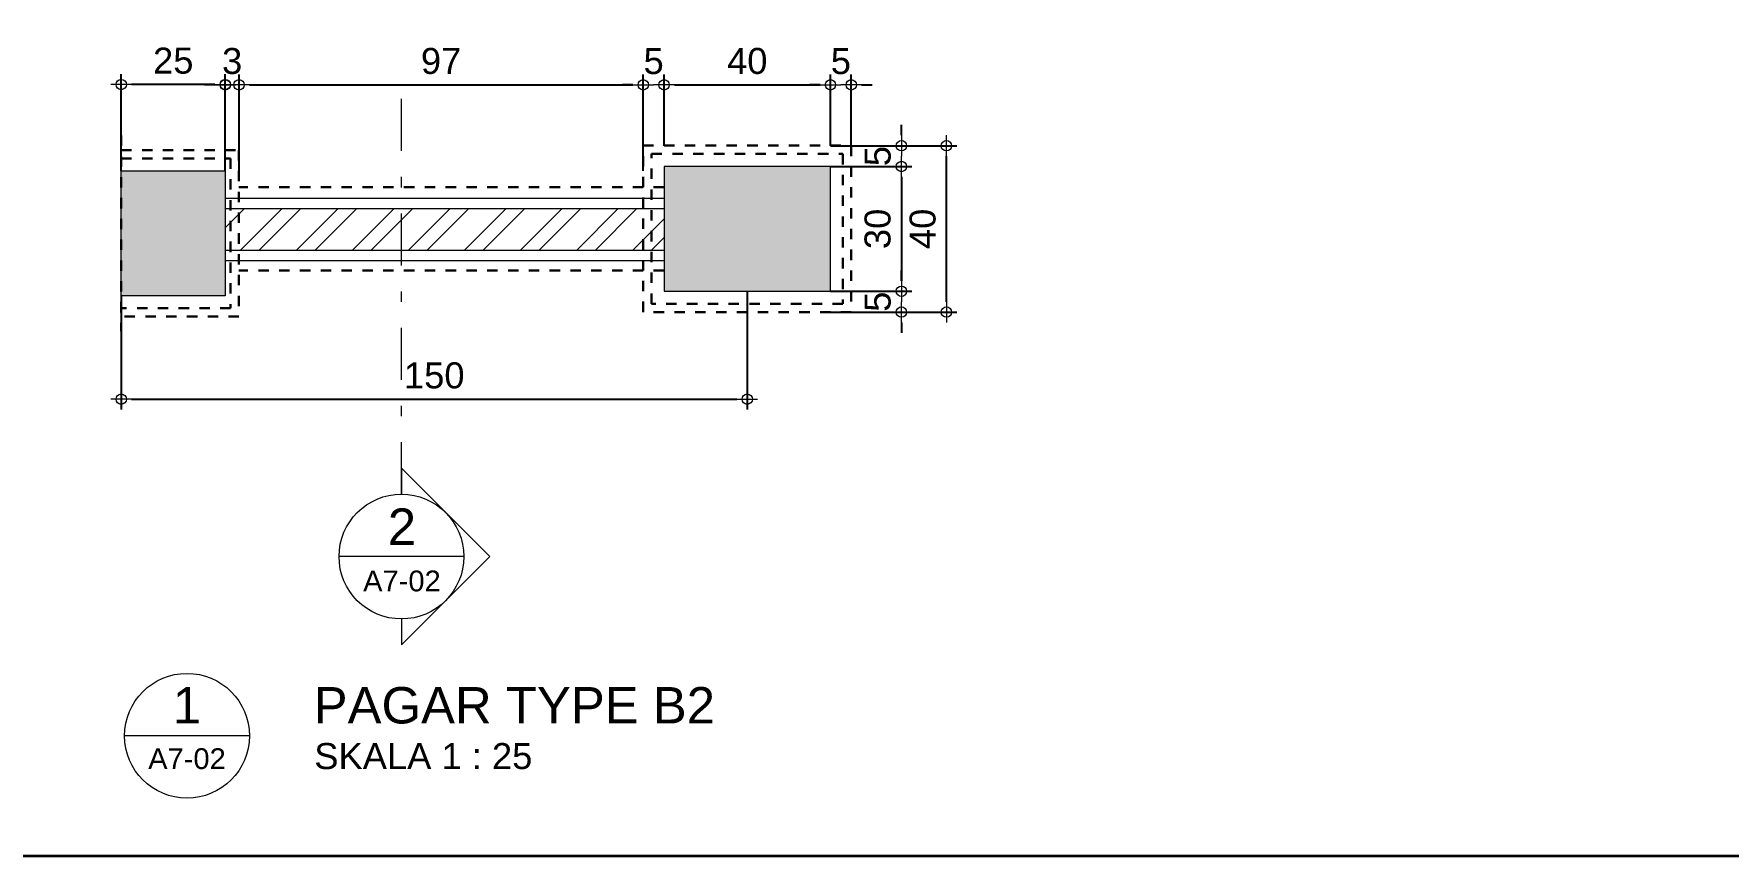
# Model space of a CAD drawing. Header units: millimetres. Extents: x -11 to 1625, y -267 to 180.
# Drawn here: x 878.64 to 894.93, y 64 to 71.91 of the extents above; entities that cross this region are included whole.
import ezdxf
from ezdxf.enums import TextEntityAlignment as Align

# ---------------------------------------------------------------- set-up
doc = ezdxf.new("R2010")
doc.units = ezdxf.units.MM
doc.linetypes.add('DASHDOT', pattern=[1, 0.5, -0.25, 0, -0.25])
doc.linetypes.add('DASHED2', pattern=[0.375, 0.25, -0.125])
for name, color, linetype, lineweight in [('ars', 11, 'Continuous', 5), ('CONCRETE', 8, 'Continuous', 5), ('dinding', 5, 'Continuous', 15), ('GRS KOP', 1, 'Continuous', 35), ('KOLOM', 1, 'Continuous', 30), ('kop', 7, 'Continuous', 20), ('not', 7, 'Continuous', 20), ('PAGAR', 4, 'Continuous', 18), ('u', 6, 'Continuous', 20)]:
    doc.layers.add(name, color=color, linetype=linetype, lineweight=lineweight)
doc.styles.add('BARU', font='complex.shx')
doc.styles.add('S', font='SIMPLEX', dxfattribs={"width": 1.1})
doc.styles.get("Standard").update_dxf_attribs({"font": 'ARIALUNI.TTF'})
doc.dimstyles.new('SK-25', dxfattribs={"dimtxt": 0.25, "dimasz": 0.1, "dimexe": 0.1, "dimexo": 0, "dimgap": 0.1, "dimtad": 1, "dimdec": 0, "dimlfac": 25, "dimzin": 12, "dimdsep": 46, "dimtxsty": 'Standard', "dimblk": 'BULAT', "dimcen": 0.1, "dimclrd": 256, "dimadec": 0, "dimazin": 3, "dimtfac": 1, "dimtdec": 0, "dimtofl": 0, "dimtmove": 0, "dimatfit": 3, "dimldrblk": 'BULAT', "dimfxl": 0, "dimtolj": 1, "dimtzin": 0, "dimarcsym": 0})

# ---------------------------------------------------------------- blocks, each defined once
blk = doc.blocks.new('kop')
at = {"layer": 'GRS KOP'}
blk.add_lwpolyline([(1, 54), (83, 54), (83, 1), (1, 1)], close=True, dxfattribs=at)
at = {"layer": 'kop', "style": 'BARU', "flags": 4}
for p, height in [((73.8, 5.4), 0.35), ((80.303, 5.382), 0.25), ((73.8, 4.9), 0.35), ((80.303, 4.882), 0.25), ((73.8, 4.4), 0.35), ((80.303, 4.382), 0.25)]:
    blk.add_attdef('-', p, '', height=height, dxfattribs=at)
at = {"layer": 'kop', "flags": 4}
for tag, p in [('AR-00', (78.057, 2.648)), ('00', (81.238, 2.647))]:
    blk.add_attdef(tag, text='', height=0.35, dxfattribs=at).set_placement(p, align=Align.MIDDLE)
blk = doc.blocks.new('Ndtpd')
blk.add_line((0.747, 0), (-0.747, 0))
blk.add_circle((0, 0), 0.747)
at = {"flags": 4}
for tag, height, p in [('NO', 0.5, (0, 0.148)), ('NOLBR', 0.3, (0, -0.398))]:
    blk.add_attdef(tag, text='', height=height, dxfattribs=at).set_placement(p, align=Align.CENTER)
for tag, p, height in [('NDTPD', (1.516, 0.148), 0.5), ('SKALA', (1.523, -0.398), 0.3)]:
    blk.add_attdef(tag, p, '', height=height, dxfattribs=at)
blk = doc.blocks.new('Npkn')
for p, q in [((0, 0.849), (0.849, 0)), ((0, 0.849), (0, 0.6)), ((0.6, 0), (-0.6, 0)), ((0, -0.849), (0.849, 0)), ((0, -0.6), (0, -0.849))]:
    blk.add_line(p, q)
blk.add_circle((0, 0), 0.6)
at = {"color": 5, "style": 'S', "width": 0.75, "flags": 4}
blk.add_attdef('NO', text='', height=0.3, dxfattribs=at).set_placement((0.005, 0.113), align=Align.CENTER)
at = {"style": 'S', "width": 0.75, "flags": 4}
blk.add_attdef('NOLBR', text='', height=0.2, dxfattribs=at).set_placement((0.005, -0.334), align=Align.CENTER)
blk = doc.blocks.new('BULAT')
for p, q in [((-1, 0), (1, 0)), ((0, -1), (0, 1))]:
    blk.add_line(p, q)
blk.add_circle((0, 0), 0.5)
blk = doc.blocks.new('*D3063')
at = {"layer": 'Defpoints', "color": 0}
for p in [(886.297, 70.631), (886.297, 69.431), (886.979, 69.431)]:
    blk.add_point(p, dxfattribs=at)
at = {"layer": 'u', "color": 0, "lineweight": -2}
for p, q in [((886.297, 70.631), (887.079, 70.631)), ((886.297, 69.431), (887.079, 69.431))]:
    blk.add_line(p, q, dxfattribs=at)
at = {"layer": 'u', "lineweight": -2}
blk.add_line((886.979, 70.531), (886.979, 69.531), dxfattribs=at)
at = {"layer": 'u', "lineweight": -2, "xscale": 0.1, "yscale": 0.1, "zscale": 0.1}
for p, rotation in [((886.979, 70.631), 90), ((886.979, 69.431), 270)]:
    blk.add_blockref('BULAT', p, dxfattribs=dict(at, rotation=rotation))
at = {"layer": 'u', "color": 0, "insert": (886.751, 70.031), "char_height": 0.25, "attachment_point": 5, "rotation": 90}
blk.add_mtext('\\A1;30', dxfattribs=at)
blk = doc.blocks.new('*D3064')
at = {"layer": 'Defpoints', "color": 0}
for p in [(886.297, 70.831), (886.979, 70.831), (886.297, 70.631)]:
    blk.add_point(p, dxfattribs=at)
at = {"layer": 'u', "lineweight": -2}
for p, q in [((886.979, 70.931), (886.979, 71.031)), ((886.979, 70.531), (886.979, 70.431))]:
    blk.add_line(p, q, dxfattribs=at)
at = {"layer": 'u', "color": 0, "lineweight": -2}
for p, q in [((886.297, 70.831), (887.079, 70.831)), ((886.297, 70.631), (887.079, 70.631))]:
    blk.add_line(p, q, dxfattribs=at)
at = {"layer": 'u', "lineweight": -2, "xscale": 0.1, "yscale": 0.1, "zscale": 0.1}
for p, rotation in [((886.979, 70.831), 270), ((886.979, 70.631), 90)]:
    blk.add_blockref('BULAT', p, dxfattribs=dict(at, rotation=rotation))
at = {"layer": 'u', "color": 0, "insert": (886.752, 70.731), "char_height": 0.25, "attachment_point": 5, "rotation": 90}
blk.add_mtext('\\A1;5', dxfattribs=at)
blk = doc.blocks.new('*D3065')
at = {"layer": 'Defpoints', "color": 0}
for p in [(886.297, 69.431), (886.297, 69.231), (886.979, 69.231)]:
    blk.add_point(p, dxfattribs=at)
at = {"layer": 'u', "lineweight": -2}
for p, q in [((886.979, 69.531), (886.979, 69.631)), ((886.979, 69.131), (886.979, 69.031))]:
    blk.add_line(p, q, dxfattribs=at)
at = {"layer": 'u', "color": 0, "lineweight": -2}
for p, q in [((886.297, 69.431), (887.079, 69.431)), ((886.297, 69.231), (887.079, 69.231))]:
    blk.add_line(p, q, dxfattribs=at)
at = {"layer": 'u', "lineweight": -2, "xscale": 0.1, "yscale": 0.1, "zscale": 0.1}
for p, rotation in [((886.979, 69.431), 270), ((886.979, 69.231), 90)]:
    blk.add_blockref('BULAT', p, dxfattribs=dict(at, rotation=rotation))
at = {"layer": 'u', "color": 0, "insert": (886.752, 69.331), "char_height": 0.25, "attachment_point": 5, "rotation": 90}
blk.add_mtext('\\A1;5', dxfattribs=at)
blk = doc.blocks.new('*D3066')
at = {"layer": 'Defpoints', "color": 0}
for p in [(886.497, 70.831), (887.412, 70.831), (886.497, 69.231)]:
    blk.add_point(p, dxfattribs=at)
at = {"layer": 'u', "color": 0, "lineweight": -2}
for p, q in [((886.497, 70.831), (887.512, 70.831)), ((886.497, 69.231), (887.512, 69.231))]:
    blk.add_line(p, q, dxfattribs=at)
at = {"layer": 'u', "lineweight": -2}
blk.add_line((887.412, 69.331), (887.412, 70.731), dxfattribs=at)
at = {"layer": 'u', "lineweight": -2, "xscale": 0.1, "yscale": 0.1, "zscale": 0.1}
for p, rotation in [((887.412, 70.831), 90), ((887.412, 69.231), 270)]:
    blk.add_blockref('BULAT', p, dxfattribs=dict(at, rotation=rotation))
at = {"layer": 'u', "color": 0, "insert": (887.184, 70.031), "char_height": 0.25, "attachment_point": 5, "rotation": 90}
blk.add_mtext('\\A1;40', dxfattribs=at)
blk = doc.blocks.new('*D3060')
at = {"layer": 'Defpoints', "color": 0}
for p in [(884.497, 71.416), (884.497, 70.831), (884.697, 70.831)]:
    blk.add_point(p, dxfattribs=at)
at = {"layer": 'u', "color": 0, "lineweight": -2}
for p, q in [((884.497, 70.831), (884.497, 71.516)), ((884.697, 70.831), (884.697, 71.516))]:
    blk.add_line(p, q, dxfattribs=at)
at = {"layer": 'u', "lineweight": -2}
for p, q in [((884.397, 71.416), (884.297, 71.416)), ((884.797, 71.416), (884.897, 71.416))]:
    blk.add_line(p, q, dxfattribs=at)
at = {"layer": 'u', "lineweight": -2, "xscale": 0.1, "yscale": 0.1, "zscale": 0.1}
blk.add_blockref('BULAT', (884.497, 71.416), dxfattribs=at)
at = {"layer": 'u', "lineweight": -2, "xscale": 0.1, "yscale": 0.1, "zscale": 0.1, "rotation": 180}
blk.add_blockref('BULAT', (884.697, 71.416), dxfattribs=at)
at = {"layer": 'u', "color": 0, "insert": (884.597, 71.643), "char_height": 0.25, "attachment_point": 5}
blk.add_mtext('\\A1;5', dxfattribs=at)
blk = doc.blocks.new('*D3061')
at = {"layer": 'Defpoints', "color": 0}
for p in [(886.497, 71.416), (886.297, 70.831), (886.497, 70.831)]:
    blk.add_point(p, dxfattribs=at)
at = {"layer": 'u', "color": 0, "lineweight": -2}
for p, q in [((886.297, 70.831), (886.297, 71.516)), ((886.497, 70.831), (886.497, 71.516))]:
    blk.add_line(p, q, dxfattribs=at)
at = {"layer": 'u', "lineweight": -2}
for p, q in [((886.197, 71.416), (886.097, 71.416)), ((886.597, 71.416), (886.697, 71.416))]:
    blk.add_line(p, q, dxfattribs=at)
at = {"layer": 'u', "lineweight": -2, "xscale": 0.1, "yscale": 0.1, "zscale": 0.1}
blk.add_blockref('BULAT', (886.297, 71.416), dxfattribs=at)
at = {"layer": 'u', "lineweight": -2, "xscale": 0.1, "yscale": 0.1, "zscale": 0.1, "rotation": 180}
blk.add_blockref('BULAT', (886.497, 71.416), dxfattribs=at)
at = {"layer": 'u', "color": 0, "insert": (886.397, 71.643), "char_height": 0.25, "attachment_point": 5}
blk.add_mtext('\\A1;5', dxfattribs=at)
blk = doc.blocks.new('*D3062')
at = {"layer": 'Defpoints', "color": 0}
for p in [(886.297, 71.416), (884.697, 70.831), (886.297, 70.831)]:
    blk.add_point(p, dxfattribs=at)
at = {"layer": 'u', "color": 0, "lineweight": -2}
for p, q in [((884.697, 70.831), (884.697, 71.516)), ((886.297, 70.831), (886.297, 71.516))]:
    blk.add_line(p, q, dxfattribs=at)
at = {"layer": 'u', "lineweight": -2}
blk.add_line((884.797, 71.416), (886.197, 71.416), dxfattribs=at)
at = {"layer": 'u', "lineweight": -2, "xscale": 0.1, "yscale": 0.1, "zscale": 0.1, "rotation": 180}
blk.add_blockref('BULAT', (884.697, 71.416), dxfattribs=at)
at = {"layer": 'u', "lineweight": -2, "xscale": 0.1, "yscale": 0.1, "zscale": 0.1}
blk.add_blockref('BULAT', (886.297, 71.416), dxfattribs=at)
at = {"layer": 'u', "color": 0, "insert": (885.497, 71.644), "char_height": 0.25, "attachment_point": 5}
blk.add_mtext('\\A1;40', dxfattribs=at)
blk = doc.blocks.new('*D3067')
at = {"layer": 'Defpoints', "color": 0}
for p in [(879.479, 71.419), (879.479, 70.589), (880.479, 70.589)]:
    blk.add_point(p, dxfattribs=at)
at = {"layer": 'u', "color": 0, "lineweight": -2}
for p, q in [((879.479, 70.589), (879.479, 71.519)), ((880.479, 70.589), (880.479, 71.519))]:
    blk.add_line(p, q, dxfattribs=at)
at = {"layer": 'u', "lineweight": -2}
blk.add_line((880.379, 71.419), (879.579, 71.419), dxfattribs=at)
at = {"layer": 'u', "lineweight": -2, "xscale": 0.1, "yscale": 0.1, "zscale": 0.1, "rotation": 180}
blk.add_blockref('BULAT', (879.479, 71.419), dxfattribs=at)
at = {"layer": 'u', "lineweight": -2, "xscale": 0.1, "yscale": 0.1, "zscale": 0.1}
blk.add_blockref('BULAT', (880.479, 71.419), dxfattribs=at)
at = {"layer": 'u', "color": 0, "insert": (879.979, 71.647), "char_height": 0.25, "attachment_point": 5}
blk.add_mtext('\\A1;25', dxfattribs=at)
blk = doc.blocks.new('*D3068')
at = {"layer": 'Defpoints', "color": 0}
for p in [(884.497, 71.416), (880.611, 70.589), (884.497, 70.589)]:
    blk.add_point(p, dxfattribs=at)
at = {"layer": 'u', "color": 0, "lineweight": -2}
for p, q in [((880.611, 70.589), (880.611, 71.516)), ((884.497, 70.589), (884.497, 71.516))]:
    blk.add_line(p, q, dxfattribs=at)
at = {"layer": 'u', "lineweight": -2}
blk.add_line((880.711, 71.416), (884.397, 71.416), dxfattribs=at)
at = {"layer": 'u', "lineweight": -2, "xscale": 0.1, "yscale": 0.1, "zscale": 0.1, "rotation": 180}
blk.add_blockref('BULAT', (880.611, 71.416), dxfattribs=at)
at = {"layer": 'u', "lineweight": -2, "xscale": 0.1, "yscale": 0.1, "zscale": 0.1}
blk.add_blockref('BULAT', (884.497, 71.416), dxfattribs=at)
at = {"layer": 'u', "color": 0, "insert": (882.554, 71.644), "char_height": 0.25, "attachment_point": 5}
blk.add_mtext('\\A1;97', dxfattribs=at)
blk = doc.blocks.new('*D3069')
at = {"layer": 'Defpoints', "color": 0}
for p in [(880.611, 71.416), (880.479, 70.831), (880.611, 70.831)]:
    blk.add_point(p, dxfattribs=at)
at = {"layer": 'u', "color": 0, "lineweight": -2}
for p, q in [((880.479, 70.831), (880.479, 71.516)), ((880.611, 70.831), (880.611, 71.516))]:
    blk.add_line(p, q, dxfattribs=at)
at = {"layer": 'u', "lineweight": -2}
for p, q in [((880.379, 71.416), (880.279, 71.416)), ((880.711, 71.416), (880.811, 71.416))]:
    blk.add_line(p, q, dxfattribs=at)
at = {"layer": 'u', "lineweight": -2, "xscale": 0.1, "yscale": 0.1, "zscale": 0.1}
blk.add_blockref('BULAT', (880.479, 71.416), dxfattribs=at)
at = {"layer": 'u', "lineweight": -2, "xscale": 0.1, "yscale": 0.1, "zscale": 0.1, "rotation": 180}
blk.add_blockref('BULAT', (880.611, 71.416), dxfattribs=at)
at = {"layer": 'u', "color": 0, "insert": (880.545, 71.644), "char_height": 0.25, "attachment_point": 5}
blk.add_mtext('\\A1;3', dxfattribs=at)
blk = doc.blocks.new('*D3070')
at = {"layer": 'Defpoints', "color": 0}
for p in [(879.479, 69.389), (885.497, 69.431), (885.497, 68.394)]:
    blk.add_point(p, dxfattribs=at)
at = {"layer": 'u', "color": 0, "lineweight": -2}
for p, q in [((879.479, 69.389), (879.479, 68.294)), ((885.497, 69.431), (885.497, 68.294))]:
    blk.add_line(p, q, dxfattribs=at)
at = {"layer": 'u', "lineweight": -2}
blk.add_line((879.579, 68.394), (885.397, 68.394), dxfattribs=at)
at = {"layer": 'u', "lineweight": -2, "xscale": 0.1, "yscale": 0.1, "zscale": 0.1, "rotation": 180}
blk.add_blockref('BULAT', (879.479, 68.394), dxfattribs=at)
at = {"layer": 'u', "lineweight": -2, "xscale": 0.1, "yscale": 0.1, "zscale": 0.1}
blk.add_blockref('BULAT', (885.497, 68.394), dxfattribs=at)
at = {"layer": 'u', "color": 0, "insert": (882.488, 68.621), "char_height": 0.25, "attachment_point": 5}
blk.add_mtext('\\A1;150', dxfattribs=at)

msp = doc.modelspace()

# ---------------------------------------------------------------- hatches: boundary and pattern name
at = {"layer": 'ars'}
h = msp.add_hatch(dxfattribs=at)
h.set_pattern_fill('ANSI32', color=256, scale=0.04, style=0)
h.set_pattern_definition([(45, (873.0778, 69.82327), (-0.269408, 0.269408), []), (45, (873.2574, 69.82327), (-0.269408, 0.269408), [])])
h.paths.add_polyline_path([(880.4788977, 70.223274), (880.4788977, 69.823274), (884.6972059, 69.823274), (884.6972059, 70.223274)])
at = {"layer": 'CONCRETE'}
h = msp.add_hatch(color=256, dxfattribs=at)
h.paths.add_polyline_path([(880.4788977, 70.5886926), (879.4788977, 70.5886926), (879.4788977, 69.3886926), (880.4788977, 69.3886926)])
h.paths.add_polyline_path([(886.2972059, 70.6312994), (884.6972059, 70.6312994), (884.6972059, 69.4312994), (886.2972059, 69.4312994)])

# ---------------------------------------------------------------- linework, layer by layer
at = {"layer": 'dinding'}
for p, q in [((884.6972059, 70.323274), (880.4788977, 70.323274)), ((884.6972059, 69.723274), (880.4788977, 69.723274))]:
    msp.add_line(p, q, dxfattribs=at)
for points in [[(879.4788977, 70.5886926), (880.4788977, 70.5886926), (880.4788977, 69.3886926), (879.4788977, 69.3886926)], [(884.6972059, 69.4312994), (886.2972059, 69.4312994), (886.2972059, 70.6312994), (884.6972059, 70.6312994)], [(884.6972059, 69.4312994), (886.2972059, 69.4312994), (886.2972059, 70.6312994), (884.6972059, 70.6312994)]]:
    msp.add_lwpolyline(points, close=True, dxfattribs=at)
at = {"layer": 'KOLOM', "linetype": 'DASHED2', "ltscale": 0.25}
for p, q in [((884.6972059, 70.4312994), (880.6105161, 70.4312994)), ((884.6972059, 69.6312994), (880.6105161, 69.6312994))]:
    msp.add_line(p, q, dxfattribs=at)
for points in [[(879.4788977, 70.9286926), (879.4788977, 69.0486926)], [(879.4788977, 70.7886926), (880.6105161, 70.7886926), (880.6105161, 69.1886926), (879.4788977, 69.1886926)], [(879.4788977, 70.7086926), (880.5305161, 70.7086926), (880.5305161, 69.2686926), (879.4788977, 69.2686926)]]:
    msp.add_lwpolyline(points, dxfattribs=at)
for points in [[(886.4972059, 69.2312994), (884.4972059, 69.2312994), (884.4972059, 70.8312994), (886.4972059, 70.8312994)], [(886.4172059, 69.3112994), (884.5772059, 69.3112994), (884.5772059, 70.7512994), (886.4172059, 70.7512994)]]:
    msp.add_lwpolyline(points, close=True, dxfattribs=at)
at = {"layer": 'not', "linetype": 'DASHDOT'}
msp.add_line((882.1726012, 67.4801845), (882.1726012, 71.2952943), dxfattribs=at)
at = {"layer": 'PAGAR'}
for p, q in [((884.6972059, 70.223274), (880.4788977, 70.223274)), ((884.6972059, 69.823274), (880.4788977, 69.823274))]:
    msp.add_line(p, q, dxfattribs=at)

# ---------------------------------------------------------------- block references
at = {"layer": 'kop'}
msp.add_blockref('kop', (827.2141618, 63), dxfattribs=at)
at = {"layer": 'not'}
ref = msp.add_blockref('Npkn', (882.1726012, 66.8801845), dxfattribs=at)
ref.add_attrib('NO', '2', dxfattribs={"layer": '0', "height": 0.35, "flags": 4}).set_placement((882.1773668, 66.9930872), align=Align.CENTER)
ref.add_attrib('NOLBR', 'A7-02', dxfattribs={"layer": '0', "height": 0.2, "flags": 4}).set_placement((882.1773668, 66.5459468), align=Align.CENTER)
ref = msp.add_blockref('Ndtpd', (880.1110974, 65.1570001), dxfattribs=dict(at, xscale=0.803212851405533, yscale=0.8032128514056467, zscale=0.8032128514056226))
ref.add_attrib('NO', '1', dxfattribs={"layer": '0', "height": 0.35, "flags": 4}).set_placement((880.1107702, 65.275526), align=Align.CENTER)
ref.add_attrib('NDTPD', 'PAGAR TYPE B2', (881.3287821, 65.275526), dxfattribs={"layer": '0', "height": 0.35, "flags": 4})
ref.add_attrib('NOLBR', 'A7-02', dxfattribs={"layer": '0', "height": 0.2, "flags": 4}).set_placement((880.1107702, 64.8370302), align=Align.CENTER)
ref.add_attrib('SKALA', 'SKALA 1 : 25', (881.3345821, 64.8370302), dxfattribs={"layer": '0', "height": 0.25, "flags": 4})

# ---------------------------------------------------------------- dimensions: what is measured, and where the dimension line sits
at = {"layer": 'u'}
for base, p1, p2, picture, middle in [((879.4788977, 71.4193271), (880.4788977, 70.5886926), (879.4788977, 70.5886926), '*D3067', (879.9788977, 71.6470557)), ((884.4972059, 71.4161866), (880.6105161, 70.5886926), (884.4972059, 70.5886926), '*D3068', (882.553861, 71.6439151)), ((886.2972059, 71.4161866), (884.6972059, 70.8312994), (886.2972059, 70.8312994), '*D3062', (885.4972059, 71.6439151)), ((885.4972059, 68.3936034), (879.4788977, 69.3886926), (885.4972059, 69.4312994), '*D3070', (882.4880518, 68.6213319))]:
    dim = msp.add_linear_dim(base=base, p1=p1, p2=p2, dimstyle='SK-25', dxfattribs=at)
    dim.commit()
    dim.dimension.update_dxf_attribs({"geometry": picture, "text_midpoint": middle})
for base, p1, p2, picture, middle in [((880.6105161, 71.4161866), (880.4788977, 70.8312994), (880.6105161, 70.8312994), '*D3069', (880.5447069, 71.4161866)), ((884.4972059, 71.4161866), (884.6972059, 70.8312994), (884.4972059, 70.8312994), '*D3060', (884.5972059, 71.4161866)), ((886.4972059, 71.4161866), (886.2972059, 70.8312994), (886.4972059, 70.8312994), '*D3061', (886.3972059, 71.4161866))]:
    dim = msp.add_linear_dim(base=base, p1=p1, p2=p2, dimstyle='SK-25', dxfattribs=at)
    dim.commit()
    dim.dimension.update_dxf_attribs({"geometry": picture, "text_midpoint": middle, "dimtype": 160})
for base, p1, p2, angle, picture, middle in [((886.979105, 70.8312994), (886.2972059, 70.6312994), (886.2972059, 70.8312994), 90, '*D3064', (886.979105, 70.7312994)), ((886.979105, 69.2312994), (886.2972059, 69.4312994), (886.2972059, 69.2312994), 270, '*D3065', (886.979105, 69.3312994))]:
    dim = msp.add_linear_dim(base=base, p1=p1, p2=p2, angle=angle, dimstyle='SK-25', dxfattribs=at)
    dim.commit()
    dim.dimension.update_dxf_attribs({"geometry": picture, "text_midpoint": middle, "dimtype": 160})
for base, p1, p2, picture, middle in [((887.4119475, 70.8312994), (886.4972059, 69.2312994), (886.4972059, 70.8312994), '*D3066', (887.184219, 70.0312994)), ((886.979105, 69.4312994), (886.2972059, 70.6312994), (886.2972059, 69.4312994), '*D3063', (886.7513764, 70.0312994))]:
    dim = msp.add_linear_dim(base=base, p1=p1, p2=p2, angle=90, dimstyle='SK-25', dxfattribs=at)
    dim.commit()
    dim.dimension.update_dxf_attribs({"geometry": picture, "text_midpoint": middle})

doc.saveas('drawing.dxf')
